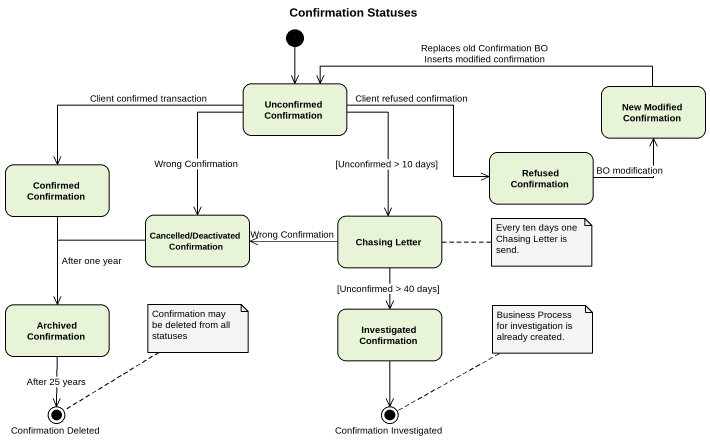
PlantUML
@startuml
title Confirmation Statuses
hide empty description
state "Unconfirmed Confirmation" as Unconfirmed_Confirmation
state "New Modified Confirmation" as New_Modified_Confirmation
state "Confirmed Confirmation" as Confirmed_Confirmation
state "Refused Confirmation" as Refused_Confirmation
state "Cancelled/Deactivated Confirmation" as Cancelled_Deactivated
state "Chasing Letter" as Chasing_Letter
state "Archived Confirmation" as Archived_Confirmation
state "Investigated Confirmation" as Investigated_Confirmation
state "Confirmation Deleted" as Confirmation_Deleted <<end>>
state "Confirmation Investigated" as Confirmation_Investigated <<end>>
[*] --> Unconfirmed_Confirmation
Unconfirmed_Confirmation -left-> Confirmed_Confirmation : Client confirmed transaction
Unconfirmed_Confirmation -right-> Refused_Confirmation : Client refused confirmation
Unconfirmed_Confirmation --> Cancelled_Deactivated : Wrong Confirmation
Unconfirmed_Confirmation --> Chasing_Letter : [Unconfirmed > 10 days]
New_Modified_Confirmation -left-> Unconfirmed_Confirmation : Replaces old Confirmation BO Inserts modified confirmation
Confirmed_Confirmation --> Archived_Confirmation : After one year
Refused_Confirmation -right-> New_Modified_Confirmation : BO modification
Cancelled_Deactivated --> Archived_Confirmation
Chasing_Letter -left-> Cancelled_Deactivated : Wrong Confirmation
Chasing_Letter --> Investigated_Confirmation : [Unconfirmed > 40 days]
Archived_Confirmation --> Confirmation_Deleted : After 25 years
Investigated_Confirmation --> Confirmation_Investigated
note right of Chasing_Letter : Every ten days one Chasing Letter is send.
note top of Confirmation_Deleted : Confirmation may be deleted from all statuses
note right of Confirmation_Investigated : Business Process for investigation is already created.
@enduml
